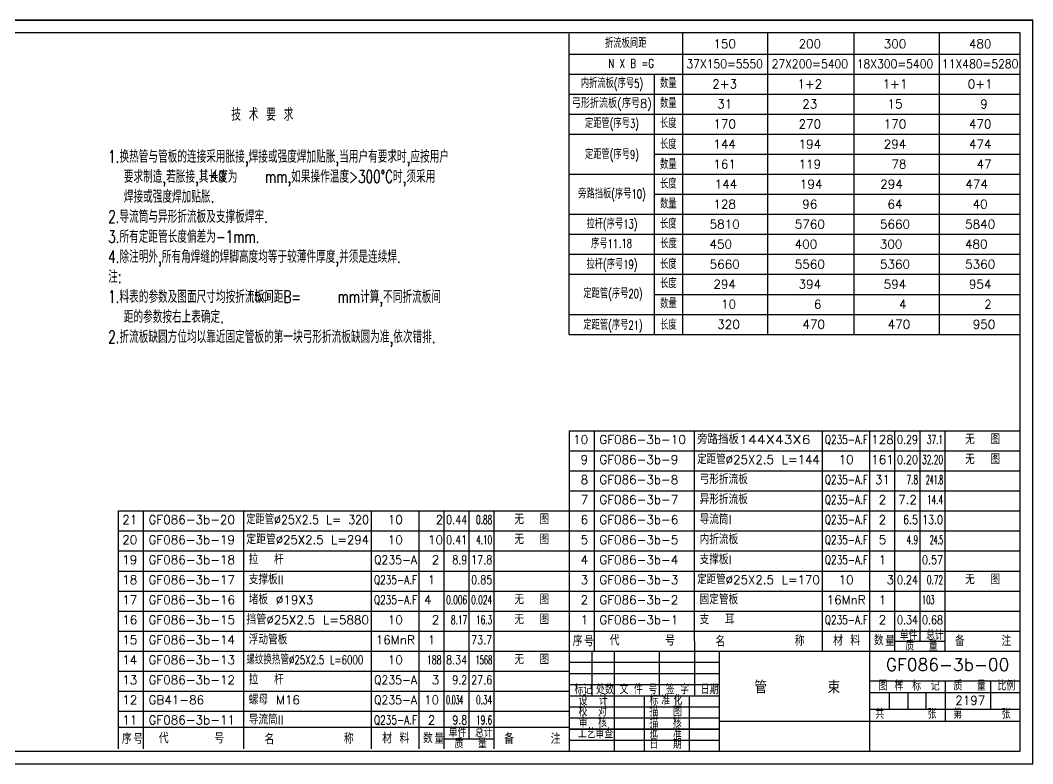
# Model space of a CAD drawing. Extents: x 21 to 862, y 14 to 311.
# Drawn here: x 457.4 to 861.6, y 13.6 to 310.6 of the extents above; entities that cross this region are included whole.
import ezdxf
from ezdxf.enums import TextEntityAlignment as Align

# ---------------------------------------------------------------- set-up
doc = ezdxf.new("R2010")
doc.units = 0
doc.header["$LTSCALE"] = 10
doc.header["$MEASUREMENT"] = 0
doc.layers.get('0').update_dxf_attribs({"linetype": 'CONTINUOUS'})
for name, color, linetype in [('1', 1, 'CONTINUOUS'), ('ATT', 5, 'CONTINUOUS'), ('CC', 3, 'CONTINUOUS'), ('HZ', 1, 'CONTINUOUS'), ('X', 3, 'CONTINUOUS')]:
    doc.layers.add(name, color=color, linetype=linetype)
doc.styles.add('HZ', font='txt', dxfattribs={"bigfont": 'hztxt'})

# ---------------------------------------------------------------- blocks, each defined once
blk = doc.blocks.new('BALL', base_point=(3, 2))
at = {"layer": 'ATT'}
for p, q in [((2, 2), (4, 2)), ((3, 4), (3, 0))]:
    blk.add_line(p, q, dxfattribs=at)
at = {"layer": 'ATT', "style": 'HZ', "width": 0.7}
for tag, p in [('HIGH', (3, -6)), ('NAME', (3, -14))]:
    blk.add_attdef(tag, p, '', height=3.5, dxfattribs=at)
blk = doc.blocks.new('DIMATT', base_point=(7.8, 6.84))
at = {"layer": 'ATT'}
for p, q in [((7.8, 9.34), (7.8, 4.34)), ((5.3, 6.84), (10.3, 6.84))]:
    blk.add_line(p, q, dxfattribs=at)
at = {"layer": 'ATT', "style": 'HZ'}
for tag, p in [('NAME', (7.74, 1.33)), ('HIGH', (7.88, -2.73))]:
    blk.add_attdef(tag, text='', height=3.5, dxfattribs=at).set_placement(p, align=Align.CENTER)
blk = doc.blocks.new('GSB2')
for p, q in [((655.94, 169.92), (655.94, 289.92)), ((701.11, 290.34), (701.11, 169.92)), ((735.15, 290.37), (735.15, 169.92)), ((769.61, 290.37), (769.61, 169.92)), ((803.66, 290.37), (803.66, 169.92)), ((690.04, 169.92), (690.04, 273.92)), ((655.94, 169.92), (835.94, 169.92))]:
    blk.add_line(p, q)
at = {"layer": '1'}
for p, q in [((655.94, 281.92), (835.94, 281.92)), ((655.94, 273.92), (835.94, 273.92)), ((655.94, 265.92), (835.94, 265.92)), ((655.94, 257.92), (835.94, 257.92)), ((655.94, 249.92), (835.94, 249.92)), ((690.04, 241.92), (835.94, 241.92)), ((655.94, 233.92), (835.94, 233.92)), ((690.04, 225.92), (835.94, 225.92)), ((655.94, 217.92), (835.94, 217.92)), ((655.94, 209.92), (835.94, 209.92)), ((655.94, 201.92), (835.94, 201.92)), ((655.94, 193.92), (835.94, 193.92)), ((690.04, 185.92), (835.94, 185.92)), ((655.94, 177.92), (835.94, 177.92))]:
    blk.add_line(p, q, dxfattribs=at)
for name, p, values in [('DIMATT', (97.38, 261.35), {'HIGH': '3.5', 'NAME': 'K'}), ('BALL', (96.97, 261.21), {'NAME': 'K', 'HIGH': '3.5'}), ('DIMATT', (103.41, 253.52), {'HIGH': '3.5', 'NAME': 'l'}), ('BALL', (103.57, 253.35), {'NAME': 'X', 'HIGH': '3.5'}), ('DIMATT', (64.62, 209.46), {'HIGH': '3.5', 'NAME': 'Z'}), ('BALL', (63.58, 209.17), {'NAME': 'Z', 'HIGH': '3.5'}), ('BALL', (65.22, 158.14), {'NAME': 'T', 'HIGH': '3.5'}), ('DIMATT', (83.18, 157.76), {'HIGH': '3.5', 'NAME': 'T'}), ('BALL', (93.25, 158.14), {'NAME': 'DLT', 'HIGH': '3.5'}), ('DIMATT', (112.72, 157.94), {'HIGH': '3.5', 'NAME': 'DLT'}), ('BALL', (310.8, 157.74), {'NAME': 'T', 'HIGH': '3.5'}), ('DIMATT', (313.95, 158.13), {'HIGH': '3.5', 'NAME': 'T'}), ('DIMATT', (385.99, 158.22), {'HIGH': '3.5', 'NAME': 'h2'}), ('DIMATT', (394.78, 158.22), {'HIGH': '3.5', 'NAME': 'h2'}), ('DIMATT', (187.27, 143.71), {'HIGH': '3.5', 'NAME': 'L'}), ('DIMATT', (49.12, 60.65), {'HIGH': '3.5', 'NAME': 'ALF'}), ('BALL', (52.62, 61.82), {'NAME': 'ALF', 'HIGH': '3.5'}), ('DIMATT', (251.97, 23.09), {'HIGH': '3.5', 'NAME': 'h1'}), ('BALL', (251.02, 23.04), {'NAME': 'Y', 'HIGH': '3.5'}), ('DIMATT', (345.33, 23.27), {'HIGH': '3.5', 'NAME': 'h1'}), ('BALL', (345.14, 23.04), {'NAME': 'Y', 'HIGH': '3.5'})]:
    blk.add_blockref(name, p).add_auto_attribs(values)
for name, p, rotation, values in [('DIMATT', (122.56, 72.06), 14.90678422976096, {'HIGH': '3.5', 'NAME': 'FAI'}), ('BALL', (122.17, 72.03), 20, {'NAME': 'FAI', 'HIGH': '3.5'})]:
    blk.add_blockref(name, p, dxfattribs=dict(rotation=rotation)).add_auto_attribs(values)
at = {"layer": 'CC', "style": 'HZ', "width": 0.7}
blk.add_text('.18', height=3.5, dxfattribs=at).set_placement((675.75, 204.51))
at = {"layer": 'X', "style": 'HZ', "width": 0.7}
for s, p in [('折流板间距', (678.5, 284.41)), ('  N X B =G', (678.5, 276.41)), ('内折流板(序号5)', (673, 268.41)), ('数量', (695.5, 268.41)), ('数量', (695.5, 260.41)), ('定距管(序号3)', (673, 252.41)), ('长度', (695.5, 252.41)), ('长度', (695.5, 244.03)), ('定距管(序号9)', (673, 240.03)), ('数量', (695.5, 236.03)), ('长度', (695.5, 228.26)), ('旁路挡板(序号10)', (673, 224.26)), ('数量', (695.5, 220.26)), ('拉杆(序号13)', (673, 212.26)), ('长度', (695.5, 212.26)), ('序号11', (670.06, 204.37)), ('长度', (695.63, 204.37)), ('拉杆(序号19)', (673, 196.14)), ('长度', (695.5, 196.14)), ('长度', (695.53, 188.44)), ('定距管(序号20)', (673.41, 184.44)), ('数量', (695.53, 180.44)), ('定距管(序号21)', (673.41, 171.86)), ('长度', (695.53, 171.86))]:
    blk.add_text(s, height=3.5, dxfattribs=at).set_placement(p, align=Align.CENTER)
at = {"layer": 'X', "style": 'HZ', "width": 1.015873}
blk.add_text('弓形折流板(序号8)', height=3.5, dxfattribs=at).set_placement((657, 260.41), (689, 260.41), align=Align.FIT)

msp = doc.modelspace()

# ---------------------------------------------------------------- linework, layer by layer
for p, q in [((856.64, 305.64), (45.64, 305.64)), ((856.64, 18.64), (856.64, 305.64)), ((676.64, 66.63), (676.64, 146.63)), ((676.64, 146.63), (856.64, 146.63)), ((686.64, 66.63), (686.64, 146.63)), ((726.64, 66.63), (726.64, 146.63)), ((777.64, 66.63), (777.64, 146.63)), ((796.64, 66.63), (796.64, 146.63)), ((806.64, 66.63), (806.64, 146.63)), ((816.64, 66.63), (816.64, 146.63)), ((826.64, 66.63), (826.64, 146.63)), ((496.64, 26.63), (496.64, 114.63)), ((496.64, 114.63), (676.64, 114.63)), ((506.64, 26.63), (506.64, 114.63)), ((546.64, 26.63), (546.64, 114.63)), ((597.64, 26.63), (597.64, 114.63)), ((616.64, 26.63), (616.64, 114.63)), ((626.64, 26.63), (626.64, 114.63)), ((636.64, 26.63), (636.64, 114.63)), ((646.64, 26.63), (646.64, 114.63)), ((676.64, 18.64), (676.64, 66.71)), ((676.64, 66.55), (856.64, 66.55)), ((686.64, 58.64), (686.64, 66.64)), ((726.69, 58.64), (726.64, 66.64)), ((777.7, 58.64), (777.7, 66.64)), ((796.64, 58.64), (796.64, 66.64)), ((806.64, 58.64), (806.64, 66.64)), ((816.64, 62.64), (816.64, 66.64)), ((826.64, 58.64), (826.64, 66.64)), ((676.64, 58.64), (856.64, 58.64)), ((685.62, 58.68), (685.62, 40.89)), ((694.64, 18.64), (694.64, 58.68)), ((712.57, 40.89), (712.57, 58.68)), ((726.69, 40.89), (726.69, 58.68)), ((736.64, 18.64), (736.64, 58.64)), ((796.64, 18.64), (796.64, 58.64)), ((676.64, 45.28), (736.7, 45.28)), ((796.66, 46.73), (856.64, 46.73)), ((826.65, 46.73), (826.65, 30.54)), ((676.64, 40.84), (736.7, 40.84)), ((706.64, 18.64), (706.64, 40.89)), ((724.64, 18.64), (724.64, 40.89)), ((796.66, 35.49), (856.64, 35.49)), ((736.64, 30.64), (856.64, 30.64)), ((496.64, 28.23), (676.76, 28.23)), ((496.64, 19.55), (496.64, 27.55)), ((506.64, 19.56), (506.64, 27.56)), ((546.69, 19.56), (546.64, 27.56)), ((597.7, 19.56), (597.7, 27.56)), ((616.64, 19.56), (616.64, 27.56)), ((626.64, 19.56), (626.64, 27.56)), ((636.64, 23.56), (636.64, 27.56)), ((646.64, 19.56), (646.64, 27.56)), ((676.64, 27.52), (736.7, 27.52)), ((45.64, 18.64), (856.64, 18.64))]:
    msp.add_line(p, q)
at = {"layer": '1'}
for p, q in [((806.64, 62.64), (826.64, 62.64)), ((676.64, 54.16), (736.7, 54.16)), ((676.64, 49.72), (736.7, 49.72)), ((844.74, 46.73), (844.74, 35.49)), ((796.66, 42.1), (856.64, 42.1)), ((804.34, 42.1), (804.34, 35.49)), ((811.78, 42.1), (811.78, 35.49)), ((818.97, 42.1), (818.97, 35.49)), ((676.64, 36.4), (736.7, 36.4)), ((676.64, 31.96), (736.7, 31.96)), ((736.7, 27.52), (676.64, 27.52)), ((626.64, 23.56), (646.64, 23.56)), ((676.64, 23.08), (736.7, 23.08))]:
    msp.add_line(p, q, dxfattribs=at)
at = {"layer": 'HZ'}
msp.add_line((807.76, 45.54), (808.74, 45.54), dxfattribs=at)
at = {"layer": 'X'}
for p, q in [((20.64, 310.64), (861.64, 310.64)), ((861.64, 310.64), (20.64, 310.64)), ((861.64, 13.64), (861.64, 310.64)), ((676.64, 138.63), (856.64, 138.63)), ((676.64, 130.63), (856.64, 130.63)), ((676.64, 122.63), (856.64, 122.63)), ((676.64, 114.63), (856.64, 114.63)), ((496.64, 106.63), (676.64, 106.63)), ((676.64, 106.63), (856.64, 106.63)), ((496.64, 98.63), (676.64, 98.63)), ((676.64, 98.63), (856.64, 98.63)), ((496.64, 90.63), (676.64, 90.63)), ((676.64, 90.63), (856.64, 90.63)), ((496.64, 82.63), (676.64, 82.63)), ((676.64, 82.63), (856.64, 82.63)), ((496.64, 74.63), (676.64, 74.63)), ((676.64, 74.63), (856.64, 74.63)), ((496.64, 66.63), (676.64, 66.63)), ((496.64, 58.63), (676.64, 58.63)), ((496.64, 50.63), (676.64, 50.63)), ((496.64, 42.63), (676.64, 42.63)), ((496.64, 34.63), (676.64, 34.63)), ((20.64, 13.64), (861.64, 13.64)), ((20.64, 13.64), (861.64, 13.64))]:
    msp.add_line(p, q, dxfattribs=at)

# ---------------------------------------------------------------- block references
msp.add_blockref('GSB2', (20.64, 15.23))

# ---------------------------------------------------------------- texts
at = {"layer": 'CC', "style": 'HZ'}
for s, p in [('49', (536.44, 246.66)), ('150', (552.23, 198.55))]:
    msp.add_text(s, height=3.5, dxfattribs=at).set_placement(p, align=Align.CENTER)
at = {"layer": 'HZ', "style": 'HZ'}
for s, height, width, p in [('           技 术 要 求', 5, 0.7, (504.35, 270.51)), ('1.换热管与管板的连接采用胀接,焊接或强度焊加贴胀,当用户有要求时,应按用户', 5, 0.7, (492.52, 253.7)), ('  要求制造,若胀接,其长度为   mm,如果操作温度>300%%DC时,须采用', 5, 0.7, (492.52, 245.7)), ('  焊接或强度焊加贴胀.', 5, 0.7, (492.52, 237.7)), ('2.导流筒与异形折流板及支撑板焊牢.', 5, 0.7, (492.52, 229.7)), ('3.所有定距管长度偏差为-1mm.', 5, 0.7, (492.52, 221.7)), ('4.除注明外,所有角焊缝的焊脚高度均等于较薄件厚度,并须是连续焊.', 5, 0.7, (492.52, 213.7)), ('注:', 5, 0.7, (492.52, 205.7)), ('1.料表的参数及图面尺寸均按折流板间距B=    mm计算,不同折流板间', 5, 0.7, (492.52, 197.7)), ('  距的参数按右上表确定.', 5, 0.7, (492.52, 189.7)), ('2.折流板缺圆方位均以靠近固定管板的第一块弓形折流板缺圆为准,依次错排.', 5, 0.7, (492.52, 181.7)), ('序', 4.2, 0.75, (677.97, 60.67)), ('号', 4.2, 0.75, (682.5, 60.54)), ('代', 4.2, 0.75, (692.72, 60.91)), ('号', 4.2, 0.75, (714.9, 60.83)), ('名', 4.2, 0.75, (734.93, 60.44)), ('称', 4.2, 0.75, (766.61, 60.74)), ('材', 4.2, 0.75, (781.93, 60.86)), ('料', 4.2, 0.75, (788.81, 60.86)), ('数', 3.94, 0.75, (798.24, 60.99)), ('量', 3.94, 0.75, (802.77, 60.71)), ('单件', 3.5, 0.75, (808.53, 63.09)), ('总计', 3.5, 0.75, (819.02, 63.09)), ('备', 4.2, 0.75, (830.6, 60.67)), ('注', 4.2, 0.75, (849.16, 60.67)), ('质', 3.5, 0.75, (810.75, 58.91)), ('量', 3.5, 0.75, (820.11, 58.89)), ('标记', 3.5, 0.75, (678.68, 41.45)), ('处数', 3.5, 0.75, (687.29, 41.45)), ('文', 3.5, 0.75, (696.72, 41.45)), ('件', 3.5, 0.75, (702.46, 41.45)), ('号', 3.5, 0.75, (708.19, 41.45)), ('签', 3.5, 0.75, (715.16, 41.44)), ('字', 3.5, 0.75, (720.9, 41.45)), ('日期', 3.5, 0.75, (729.09, 41.45)), ('图', 3.5, 0.75, (800.12, 42.95)), ('样', 3.5, 0.75, (806.42, 42.87)), ('标', 3.5, 0.75, (813.53, 42.91)), ('记', 3.5, 0.75, (820.91, 42.92)), ('质', 3.5, 0.75, (829.99, 42.94)), ('量', 3.5, 0.75, (839.35, 42.92)), ('比例', 3.5, 0.75, (847.55, 42.92)), ('设', 3.5, 0.75, (680.32, 37.06)), ('计', 3.5, 0.75, (688.44, 37.06)), ('标', 3.5, 0.75, (708.6, 37.06)), ('准', 3.5, 0.75, (713.35, 37.18)), ('化', 3.5, 0.75, (718.27, 37.18)), ('校', 3.5, 0.75, (680.32, 32.67)), ('对', 3.5, 0.75, (688.11, 32.67)), ('描', 3.5, 0.75, (708.6, 32.67)), ('图', 3.5, 0.75, (718.03, 32.67)), ('共', 3.5, 0.75, (798.77, 31.69)), ('张', 3.5, 0.75, (819.68, 31.69)), ('第', 3.5, 0.75, (829.92, 31.69)), ('张', 3.5, 0.75, (849.22, 31.69)), ('审', 3.5, 0.75, (680.32, 28.27)), ('核', 3.5, 0.75, (688.11, 28.27)), ('描', 3.5, 0.75, (708.6, 28.09)), ('核', 3.5, 0.75, (718, 28.27)), ('序', 4.2, 0.75, (497.97, 21.59)), ('号', 4.2, 0.75, (502.5, 21.46)), ('代', 4.2, 0.75, (512.72, 21.83)), ('号', 4.2, 0.75, (534.9, 21.75)), ('名', 4.2, 0.75, (554.93, 21.36)), ('称', 4.2, 0.75, (586.61, 21.66)), ('材', 4.2, 0.75, (601.93, 21.78)), ('料', 4.2, 0.75, (608.81, 21.78)), ('数', 3.94, 0.75, (618.24, 21.91)), ('量', 3.94, 0.75, (622.77, 21.64)), ('单件', 3.5, 0.75, (628.45, 24.22)), ('总计', 3.5, 0.75, (638.94, 24.22)), ('备', 4.2, 0.75, (650.6, 21.59)), ('注', 4.2, 0.75, (669.16, 21.59)), ('工艺审查', 3.5, 0.75, (679.98, 23.88)), ('批', 3.5, 0.75, (708.61, 24.09)), ('准', 3.5, 0.75, (717.97, 24.1)), ('质', 3.5, 0.75, (630.75, 19.83)), ('量', 3.5, 0.75, (640.11, 19.81)), ('日', 3.5, 0.75, (708.61, 19.7)), ('期', 3.5, 0.75, (717.96, 19.7))]:
    msp.add_text(s, height=height, dxfattribs=dict(at, width=width)).set_placement(p)
at = {"layer": 'X', "style": 'HZ'}
for s, height, p in [('150', 3.5, (738.64, 299.43)), ('200', 3.5, (772.64, 299.43)), ('300', 3.5, (806.64, 299.43)), ('480', 3.5, (840.64, 299.43)), ('2+3', 3.5, (738.64, 283.43)), ('1+2', 3.5, (772.64, 283.43)), ('1+1', 3.5, (806.64, 283.43)), ('0+1', 3.5, (840.64, 283.43)), ('31', 3.5, (738.64, 275.43)), ('23', 3.5, (772.64, 275.43)), ('15', 3.5, (806.64, 275.43)), (' 9', 3.5, (840.64, 275.43)), ('170', 3.5, (738.64, 267.43)), ('270', 3.5, (772.64, 267.43)), ('170', 3.5, (806.64, 267.43)), ('470', 3.5, (840.64, 267.43)), ('144', 3.5, (738.64, 259.43)), ('194', 3.5, (772.64, 259.43)), ('294', 3.5, (806.64, 259.43)), ('474', 3.5, (840.64, 259.43)), ('161', 3.5, (738.64, 251.43)), ('119', 3.5, (772.64, 251.43)), (' 78', 3.5, (806.64, 251.43)), (' 47', 3.5, (840.64, 251.43)), ('144', 3.5, (739.16, 243.43)), ('194', 3.5, (773.16, 243.43)), ('294', 3.5, (805.26, 243.43)), ('474', 3.5, (839.26, 243.43)), ('128', 3.5, (738.64, 235.43)), ('96', 3.5, (772.64, 235.43)), ('64', 3.5, (806.64, 235.43)), ('40', 3.5, (840.64, 235.43)), ('5810', 3.5, (738.64, 227.43)), ('5760', 3.5, (772.64, 227.43)), ('5660', 3.5, (806.64, 227.43)), ('5840', 3.5, (840.64, 227.43)), ('450 ', 3.5, (738.64, 219.43)), ('400 ', 3.5, (772.64, 219.43)), ('300 ', 3.5, (806.64, 219.43)), ('480 ', 3.5, (840.64, 219.43)), ('5660', 3.5, (738.64, 211.43)), ('5560', 3.5, (772.64, 211.43)), ('5360', 3.5, (806.64, 211.43)), ('5360', 3.5, (840.64, 211.43)), ('294', 3.5, (738.64, 203.43)), ('394', 3.5, (772.64, 203.43)), ('594', 3.5, (806.64, 203.43)), ('954', 3.5, (840.64, 203.43)), (' 10', 3.5, (738.64, 195.43)), ('  6', 3.5, (772.64, 195.43)), ('  4', 3.5, (806.64, 195.43)), ('  2', 3.5, (840.64, 195.43)), (' 320', 3.5, (738.64, 187.43)), (' 470', 3.5, (772.64, 187.43)), (' 470', 3.5, (806.64, 187.43)), (' 950', 3.5, (840.64, 187.43)), ('128', 3.5, (801.64, 141.38)), ('无  图', 3.5, (841.64, 141.38)), ('10', 3.5, (787.14, 133.38)), ('161', 3.5, (801.64, 133.38)), ('无  图', 3.5, (841.64, 133.38)), ('31', 3.5, (801.64, 125.38)), ('2', 3.5, (801.64, 117.38)), ('7.2', 3.5, (811.64, 117.38)), ('10', 3.5, (607.14, 109.38)), ('  2', 3.5, (621.64, 109.38)), ('无  图', 3.5, (661.64, 109.38)), ('2', 3.5, (801.64, 109.38)), ('10', 3.5, (607.14, 101.38)), (' 10', 3.5, (621.64, 101.38)), ('无  图', 3.5, (661.64, 101.38)), ('5', 3.5, (801.64, 101.38)), (' 2', 3.5, (621.64, 93.38)), ('1', 3.5, (801.64, 93.38)), ('无  图', 3.5, (841.64, 85.38)), ('1', 3.5, (621.64, 85.38)), ('10', 3.5, (787.14, 85.38)), ('  3', 3.5, (801.64, 85.38)), ('4 ', 3.5, (621.64, 77.38)), ('无  图', 3.5, (661.64, 77.38)), ('16MnR', 3.5, (787.14, 77.38)), ('1', 3.5, (801.64, 77.38)), ('10', 3.5, (607.14, 69.38)), (' 2', 3.5, (621.64, 69.38)), ('无  图', 3.5, (661.64, 69.38)), ('2', 3.5, (801.64, 69.38)), ('16MnR', 3.5, (607.14, 61.38)), ('1', 3.5, (621.64, 61.38)), ('10', 3.5, (607.14, 53.38)), ('无  图', 3.5, (661.64, 53.38)), ('GF086-3b-00', 5, (827.64, 50.73)), (' 3', 3.5, (621.64, 45.38)), ('管     束', 5, (767.64, 41.73)), ('10', 3.5, (621.64, 37.38)), (' 2197', 3.5, (835.14, 37.23)), ('2', 3.5, (621.64, 29.38))]:
    msp.add_text(s, height=height, dxfattribs=at).set_placement(p, align=Align.CENTER)
at = {"layer": 'X', "style": 'HZ', "width": 0.9}
for s, p in [('37X150=5550', (738.64, 291.43)), ('27X200=5400', (772.64, 291.43)), ('18X300=5400', (806.64, 291.43)), ('11X480=5280', (840.64, 291.43))]:
    msp.add_text(s, height=3.5, dxfattribs=at).set_placement(p, align=Align.CENTER)
at = {"layer": 'X', "style": 'HZ'}
for s, p in [('10', (684.14, 141.38)), ('9', (684.14, 133.38)), ('8', (684.14, 125.38)), ('7', (684.14, 117.38)), ('21', (504.14, 109.38)), ('6', (684.14, 109.38)), ('20', (504.14, 101.38)), ('5', (684.14, 101.38)), ('19', (504.14, 93.38)), ('4', (684.14, 93.38)), ('18', (504.14, 85.38)), ('3', (684.14, 85.38)), ('17', (504.14, 77.38)), ('2', (684.14, 77.38)), ('16', (504.14, 69.38)), ('1', (684.14, 69.38)), ('15', (504.14, 61.38)), ('14', (504.14, 53.38)), ('13', (504.14, 45.38)), ('12', (504.14, 37.38)), ('11', (504.14, 29.38))]:
    msp.add_text(s, height=3.5, dxfattribs=at).set_placement(p, align=Align.RIGHT)
for s, p in [('GF086-3b-10', (688.64, 141.38)), ('GF086-3b-9', (688.64, 133.38)), ('GF086-3b-8', (688.64, 125.38)), ('弓形折流板', (728.64, 125.38)), ('GF086-3b-7', (688.64, 117.38)), ('异形折流板', (728.64, 117.38)), ('导流筒I', (728.64, 109.38)), ('GF086-3b-20', (508.64, 109.38)), ('GF086-3b-6', (688.64, 109.38)), ('内折流板', (728.64, 101.38)), ('GF086-3b-19', (508.64, 101.38)), ('GF086-3b-5', (688.64, 101.38)), ('拉  杆', (548.64, 93.38)), ('支撑板I', (728.64, 93.38)), ('GF086-3b-18', (508.64, 93.38)), ('GF086-3b-4', (688.64, 93.38)), ('支撑板II', (548.64, 85.38)), ('GF086-3b-17', (508.64, 85.38)), ('GF086-3b-3', (688.64, 85.38)), ('GF086-3b-16', (508.64, 77.38)), ('堵板 %%C19X3 ', (548.64, 77.38)), ('GF086-3b-2', (688.64, 77.38)), ('固定管板', (728.64, 77.38)), ('GF086-3b-15', (508.64, 69.38)), ('GF086-3b-1', (688.64, 69.38)), ('支  耳', (728.64, 69.38)), ('GF086-3b-14', (508.64, 61.38)), ('浮动管板', (548.64, 61.38)), ('GF086-3b-13', (508.64, 53.38)), ('GF086-3b-12', (508.64, 45.38)), ('拉  杆', (548.64, 45.38)), ('GB41-86', (508.64, 37.38)), ('螺母 M16 ', (548.64, 37.38)), ('GF086-3b-11', (508.64, 29.38)), ('导流筒II', (548.64, 29.38))]:
    msp.add_text(s, height=3.5, dxfattribs=at).set_placement(p)
for s, width, p, p2 in [('旁路挡板144X43X6 ', 1.150313, (727.64, 141.38), (776.64, 141.38)), ('Q235-A.F', 0.702041, (778.64, 141.38), (795.84, 141.38)), ('0.29', 0.847059, (807.44, 141.38), (815.84, 141.38)), (' 37.1', 0.756954, (817.44, 141.38), (825.84, 141.38)), ('定距管%%C25X2.5 L=144', 0.987961, (727.64, 133.38), (776.64, 133.38)), ('0.20', 0.9, (807.44, 133.38), (815.84, 133.38)), ('32.20', 0.626087, (817.44, 133.38), (825.84, 133.38)), ('Q235-A.F', 0.702041, (778.64, 125.38), (795.84, 125.38)), ('  7.8', 0.797906, (807.44, 125.38), (815.84, 125.38)), (' 241.8', 0.575456, (817.44, 125.38), (825.84, 125.38)), ('Q235-A.F', 0.702041, (778.64, 117.38), (795.84, 117.38)), (' 14.4', 0.756954, (817.44, 117.38), (825.84, 117.38)), ('定距管%%C25X2.5 L= 320', 0.943319, (547.64, 109.38), (596.64, 109.38)), ('0.44', 0.847059, (627.44, 109.38), (635.84, 109.38)), (' 0.88', 0.719151, (637.44, 109.38), (645.84, 109.38)), ('Q235-A.F', 0.702041, (778.64, 109.38), (795.84, 109.38)), (' 6.5', 0.958491, (807.44, 109.38), (815.84, 109.38)), ('13.0', 0.96, (817.44, 109.38), (825.84, 109.38)), ('定距管%%C25X2.5 L=294', 0.965255, (547.64, 101.38), (596.64, 101.38)), ('0.41', 0.96, (627.44, 101.38), (635.84, 101.38)), (' 4.10', 0.798952, (637.44, 101.38), (645.84, 101.38)), ('Q235-A.F', 0.702041, (778.64, 101.38), (795.84, 101.38)), ('  4.9', 0.797906, (807.44, 101.38), (815.84, 101.38)), ('  24.5', 0.598821, (817.44, 101.38), (825.84, 101.38)), ('Q235-A', 0.867227, (598.64, 93.38), (615.84, 93.38)), (' 8.9', 0.958491, (627.44, 93.38), (635.84, 93.38)), ('17.8', 0.9, (637.44, 93.38), (645.84, 93.38)), ('Q235-A.F', 0.702041, (778.64, 93.38), (795.84, 93.38)), ('0.57', 0.847059, (817.44, 93.38), (825.84, 93.38)), ('定距管%%C25X2.5 L=170', 0.999719, (727.64, 85.38), (776.64, 85.38)), ('Q235-A.F', 0.702041, (598.64, 85.38), (615.84, 85.38)), ('0.85', 0.847059, (637.44, 85.38), (645.84, 85.38)), ('0.24', 0.847059, (807.44, 85.38), (815.84, 85.38)), (' 0.72', 0.719151, (817.44, 85.38), (825.84, 85.38)), ('Q235-A.F', 0.702041, (598.64, 77.38), (615.84, 77.38)), ('0.006', 0.685714, (627.44, 77.38), (635.84, 77.38)), ('0.024', 0.654545, (637.44, 77.38), (645.84, 77.38)), ('103  ', 0.684175, (817.44, 77.38), (825.84, 77.38)), ('挡管%%C25X2.5 L=5880', 0.976476, (547.64, 69.38), (596.64, 69.38)), (' 8.17', 0.756954, (627.44, 69.38), (635.84, 69.38)), (' 16.3', 0.756954, (637.44, 69.38), (645.84, 69.38)), ('Q235-A.F', 0.702041, (778.64, 69.38), (795.84, 69.38)), ('0.34', 0.847059, (807.44, 69.38), (815.84, 69.38)), ('0.68', 0.847059, (817.44, 69.38), (825.84, 69.38)), ('73.7', 0.8, (637.44, 61.38), (645.84, 61.38)), ('螺纹换热管%%C25X2.5 L=6000 ', 0.7847, (547.64, 53.38), (596.64, 53.38)), (' 188', 0.805603, (617.64, 53.38), (625.64, 53.38)), ('8.34', 0.8, (627.44, 53.38), (635.84, 53.38)), (' 1568', 0.625445, (637.44, 53.38), (645.84, 53.38)), ('Q235-A', 0.867227, (598.64, 45.38), (615.84, 45.38)), (' 9.2', 0.958491, (627.44, 45.38), (635.84, 45.38)), ('27.6', 0.8, (637.44, 45.38), (645.84, 45.38)), ('Q235-A', 0.867227, (598.64, 37.38), (615.84, 37.38)), ('0.034 ', 0.532867, (627.44, 37.38), (635.84, 37.38)), (' 0.34', 0.719151, (637.44, 37.38), (645.84, 37.38)), ('Q235-A.F', 0.702041, (598.64, 29.38), (615.84, 29.38)), (' 9.8', 0.958491, (627.44, 29.38), (635.84, 29.38)), (' 19.6', 0.756954, (637.44, 29.38), (645.84, 29.38))]:
    msp.add_text(s, height=3.5, dxfattribs=dict(at, width=width)).set_placement(p, p2, align=Align.FIT)

doc.saveas('drawing.dxf')
